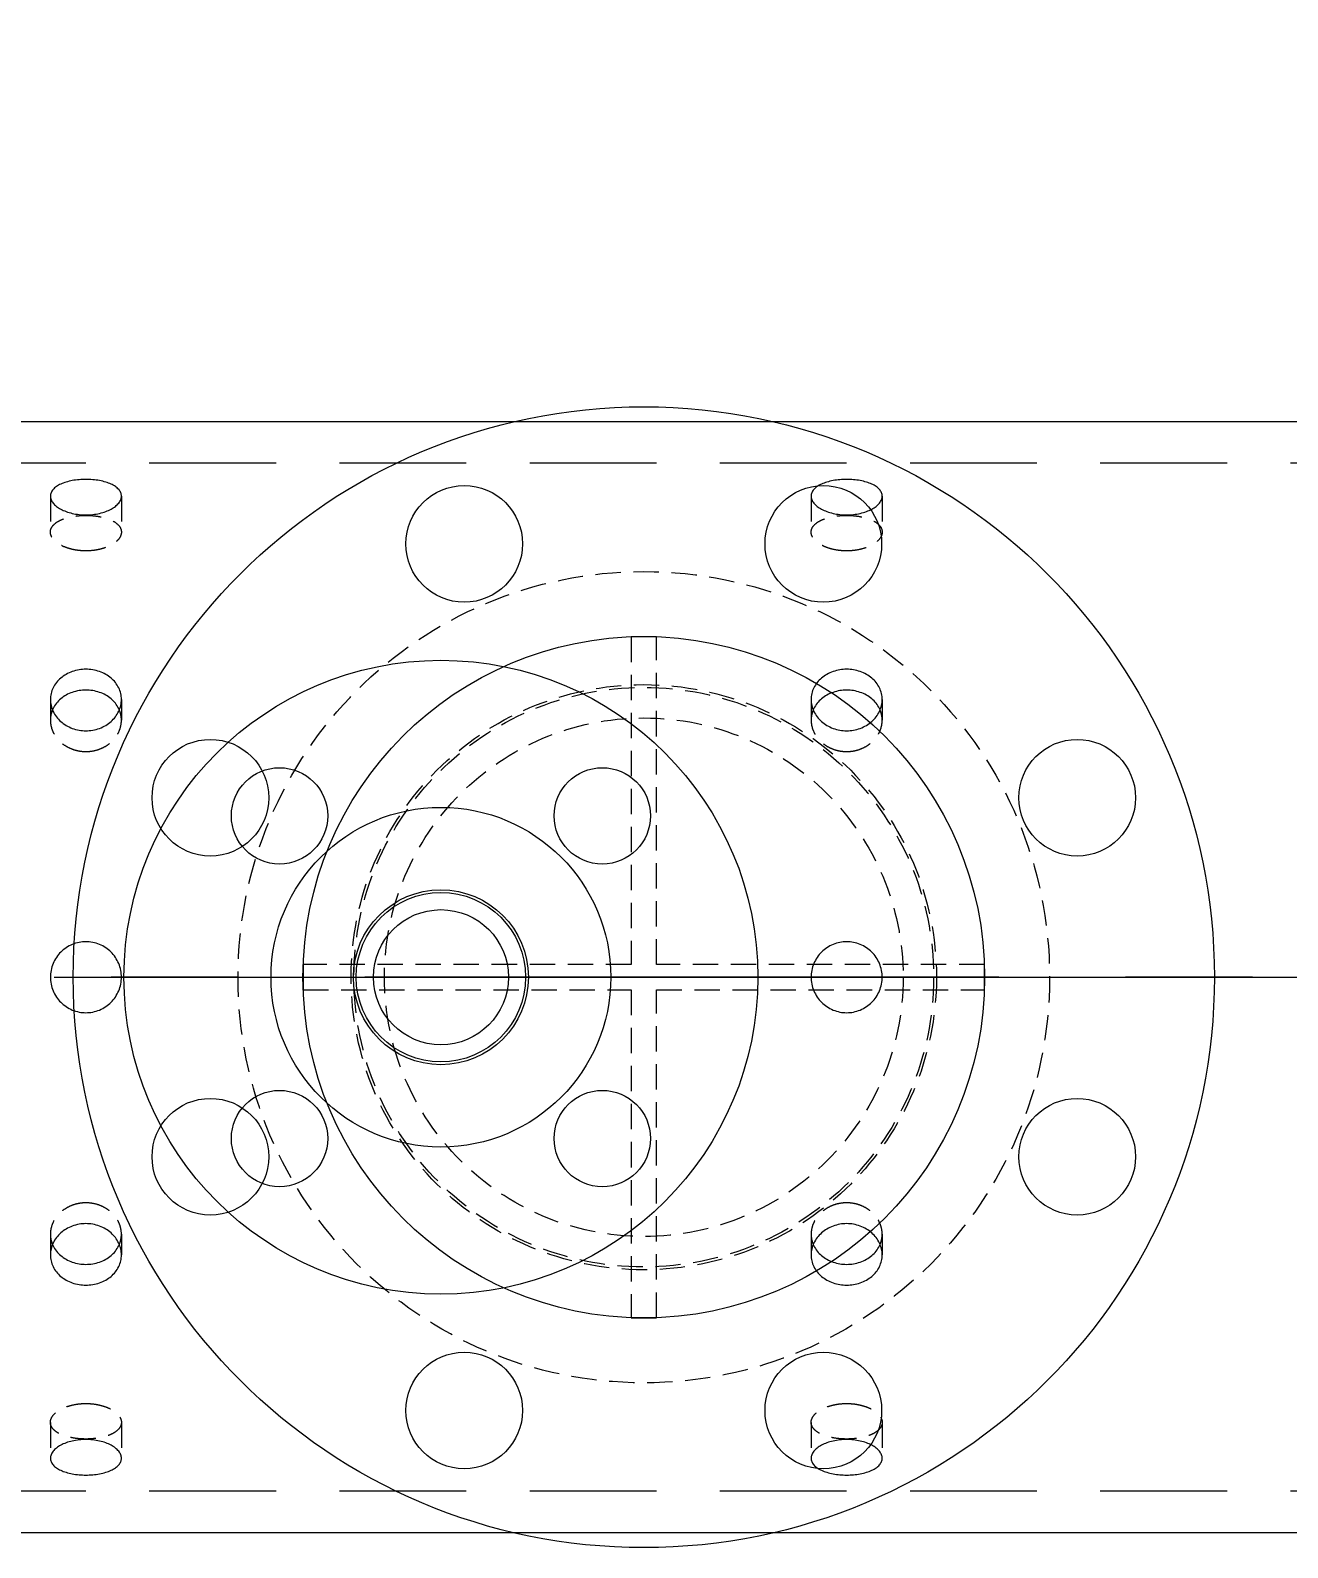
# Model space of a CAD drawing. Header units: millimetres. Extents: x -46397 to 283259, y -8690 to 23983.
# Drawn here: x 5062.2 to 5310.1, y 754.8 to 1054.1 of the extents above; entities that cross this region are included whole.
import ezdxf

# ---------------------------------------------------------------- set-up
doc = ezdxf.new("R2010")
doc.units = ezdxf.units.MM
doc.linetypes.add('CENTER', pattern=[2, 1.25, -0.25, 0.25, -0.25])
doc.linetypes.add('HIDDENX2', pattern=[0.75, 0.5, -0.25])
doc.layers.get('Defpoints').update_dxf_attribs({"lineweight": 0})
doc.layers.add('DUONGTAM', color=1, linetype='CENTER', lineweight=0)
doc.layers.add('PHANTOM 2', color=8, linetype='Continuous', lineweight=0)
doc.layers.add('flashshoot', color=7, linetype='Continuous')
doc.styles.add('GHI CHÚ 1', font='isocp_IV25.ttf', dxfattribs={"width": 0.8})
doc.dimstyles.new('1-30SCALE', dxfattribs={"dimtxt": 75, "dimasz": 75, "dimexe": 37.5, "dimexo": 30, "dimgap": 30, "dimtad": 1, "dimtoh": 1, "dimdec": 0, "dimdsep": 46, "dimtxsty": 'GHI CHÚ 1', "dimcen": 0.09, "dimclrd": 256, "dimclre": 256, "dimclrt": 2, "dimadec": 0, "dimazin": 0, "dimtfac": 1, "dimtdec": 0, "dimtofl": 0, "dimtmove": 0, "dimatfit": 3, "dimfxl": 1, "dimlwd": 0, "dimlwe": 0, "dimarcsym": 0})

# ---------------------------------------------------------------- blocks, each defined once
blk = doc.blocks.new('A$C90275d84')
at = {"color": 2, "linetype": 'Continuous', "lineweight": 0, "ltscale": 10}
for p, q in [((-109.55, 1960), (-109.55, -3000)), ((109.55, 1960), (109.55, -3000))]:
    blk.add_line(p, q, dxfattribs=at)
at = {"color": 1, "linetype": 'HIDDENX2', "lineweight": 0, "ltscale": 50}
for p, q in [((-101.37, 1960), (-101.37, -3000)), ((101.37, 1960), (101.37, -3000))]:
    blk.add_line(p, q, dxfattribs=at)
at = {"color": 1, "linetype": 'HIDDENX2', "lineweight": 0, "ltscale": 10}
for p, q in [((-94.87, 1817), (-87.79, 1817)), ((-54.77, 1817), (-50.68, 1817)), ((50.68, 1817), (54.77, 1817)), ((87.79, 1817), (94.87, 1817)), ((-94.87, 1803), (-87.79, 1803)), ((-54.77, 1803), (-50.68, 1803)), ((50.68, 1803), (54.77, 1803)), ((87.79, 1803), (94.87, 1803)), ((-94.87, 1667), (-87.79, 1667)), ((-54.77, 1667), (-50.68, 1667)), ((50.68, 1667), (54.77, 1667)), ((87.79, 1667), (94.87, 1667)), ((-94.87, 1653), (-87.79, 1653)), ((-54.77, 1653), (-50.68, 1653)), ((50.68, 1653), (54.77, 1653)), ((87.79, 1653), (94.87, 1653))]:
    blk.add_line(p, q, dxfattribs=at)
at = {"color": 2, "linetype": 'Continuous', "lineweight": 0, "ltscale": 10}
for points, knots in [([(-91.18, 1810), (-91.18, 1809.56), (-91.2, 1809.11), (-91.3, 1808.2), (-91.38, 1807.75), (-91.57, 1806.89), (-91.69, 1806.48), (-91.98, 1805.71), (-92.13, 1805.36), (-92.47, 1804.74), (-92.66, 1804.45), (-93.06, 1803.93), (-93.28, 1803.71), (-93.73, 1803.35), (-93.96, 1803.22), (-94.42, 1803.04), (-94.65, 1803), (-95.09, 1803), (-95.32, 1803.04), (-95.76, 1803.22), (-95.98, 1803.35), (-96.39, 1803.71), (-96.59, 1803.93), (-96.94, 1804.45), (-97.11, 1804.74), (-97.39, 1805.36), (-97.53, 1805.71), (-97.76, 1806.48), (-97.86, 1806.89), (-98.02, 1807.75), (-98.08, 1808.2), (-98.16, 1809.11), (-98.18, 1809.56), (-98.18, 1810.44), (-98.16, 1810.89), (-98.08, 1811.8), (-98.02, 1812.25), (-97.86, 1813.11), (-97.76, 1813.52), (-97.53, 1814.29), (-97.39, 1814.64), (-97.11, 1815.26), (-96.94, 1815.55), (-96.59, 1816.07), (-96.39, 1816.29), (-95.98, 1816.65), (-95.76, 1816.78), (-95.32, 1816.96), (-95.09, 1817), (-94.65, 1817), (-94.42, 1816.96), (-93.96, 1816.78), (-93.73, 1816.65), (-93.28, 1816.29), (-93.06, 1816.07), (-92.66, 1815.55), (-92.47, 1815.26), (-92.13, 1814.64), (-91.98, 1814.29), (-91.69, 1813.52), (-91.57, 1813.11), (-91.38, 1812.25), (-91.3, 1811.8), (-91.2, 1810.89), (-91.18, 1810.44), (-91.18, 1810)], [0, 0, 0, 0, 1.318789, 1.318789, 2.637578, 2.637578, 3.956368, 3.956368, 5.275157, 5.275157, 6.593945, 6.593945, 7.912734, 7.912734, 9.231522, 9.231522, 10.550311, 10.550311, 11.869099, 11.869099, 13.187888, 13.187888, 14.506676, 14.506676, 15.825465, 15.825465, 17.144254, 17.144254, 18.463043, 18.463043, 19.781833, 19.781833, 21.100622, 21.100622, 22.419411, 22.419411, 23.7382, 23.7382, 25.05699, 25.05699, 26.375779, 26.375779, 27.694567, 27.694567, 29.013356, 29.013356, 30.332144, 30.332144, 31.650933, 31.650933, 32.969721, 32.969721, 34.28851, 34.28851, 35.607298, 35.607298, 36.926087, 36.926087, 38.244876, 38.244876, 39.563665, 39.563665, 40.882454, 40.882454, 42.201244, 42.201244, 42.201244, 42.201244]), ([(-48.6, 1810), (-48.6, 1809.56), (-48.64, 1809.11), (-48.8, 1808.2), (-48.92, 1807.75), (-49.24, 1806.89), (-49.44, 1806.48), (-49.9, 1805.71), (-50.16, 1805.36), (-50.71, 1804.74), (-51.02, 1804.45), (-51.7, 1803.93), (-52.06, 1803.71), (-52.82, 1803.35), (-53.21, 1803.22), (-54, 1803.04), (-54.39, 1803), (-55.16, 1803), (-55.55, 1803.04), (-56.33, 1803.22), (-56.71, 1803.35), (-57.45, 1803.71), (-57.8, 1803.93), (-58.45, 1804.45), (-58.74, 1804.74), (-59.27, 1805.36), (-59.51, 1805.71), (-59.94, 1806.48), (-60.13, 1806.89), (-60.43, 1807.75), (-60.54, 1808.2), (-60.69, 1809.11), (-60.73, 1809.56), (-60.73, 1810.44), (-60.69, 1810.89), (-60.54, 1811.8), (-60.43, 1812.25), (-60.13, 1813.11), (-59.94, 1813.52), (-59.51, 1814.29), (-59.27, 1814.64), (-58.74, 1815.26), (-58.45, 1815.55), (-57.8, 1816.07), (-57.45, 1816.29), (-56.71, 1816.65), (-56.33, 1816.78), (-55.55, 1816.96), (-55.16, 1817), (-54.39, 1817), (-54, 1816.96), (-53.21, 1816.78), (-52.82, 1816.65), (-52.06, 1816.29), (-51.7, 1816.07), (-51.02, 1815.55), (-50.71, 1815.26), (-50.16, 1814.64), (-49.9, 1814.29), (-49.44, 1813.52), (-49.24, 1813.11), (-48.92, 1812.25), (-48.8, 1811.8), (-48.64, 1810.89), (-48.6, 1810.44), (-48.6, 1810)], [0, 0, 0, 0, 1.318789, 1.318789, 2.637578, 2.637578, 3.956368, 3.956368, 5.275157, 5.275157, 6.593945, 6.593945, 7.912734, 7.912734, 9.231522, 9.231522, 10.550311, 10.550311, 11.869099, 11.869099, 13.187888, 13.187888, 14.506676, 14.506676, 15.825465, 15.825465, 17.144254, 17.144254, 18.463043, 18.463043, 19.781833, 19.781833, 21.100622, 21.100622, 22.419411, 22.419411, 23.7382, 23.7382, 25.05699, 25.05699, 26.375779, 26.375779, 27.694567, 27.694567, 29.013356, 29.013356, 30.332144, 30.332144, 31.650933, 31.650933, 32.969721, 32.969721, 34.28851, 34.28851, 35.607298, 35.607298, 36.926087, 36.926087, 38.244876, 38.244876, 39.563665, 39.563665, 40.882454, 40.882454, 42.201244, 42.201244, 42.201244, 42.201244]), ([(-52.72, 1816.59), (-52.81, 1816.55), (-52.9, 1816.51), (-53.36, 1816.29), (-53.71, 1816.07), (-54.35, 1815.55), (-54.65, 1815.26), (-55.17, 1814.64), (-55.42, 1814.29), (-55.85, 1813.52), (-56.03, 1813.11), (-56.33, 1812.25), (-56.44, 1811.8), (-56.59, 1810.89), (-56.63, 1810.44), (-56.63, 1809.56), (-56.59, 1809.11), (-56.44, 1808.2), (-56.33, 1807.75), (-56.03, 1806.89), (-55.85, 1806.48), (-55.42, 1805.71), (-55.17, 1805.36), (-54.65, 1804.74), (-54.35, 1804.45), (-53.71, 1803.93), (-53.36, 1803.71), (-52.9, 1803.49), (-52.81, 1803.45), (-52.72, 1803.41)], [12.868165, 12.868165, 12.868165, 12.868165, 13.188536, 13.188536, 14.507389, 14.507389, 15.826243, 15.826243, 17.145097, 17.145097, 18.463951, 18.463951, 19.782805, 19.782805, 21.10166, 21.10166, 22.420514, 22.420514, 23.739368, 23.739368, 25.058222, 25.058222, 26.377077, 26.377077, 27.69593, 27.69593, 29.014783, 29.014783, 29.335155, 29.335155, 29.335155, 29.335155]), ([(-7, 1810), (-7, 1810.44), (-6.96, 1810.89), (-6.78, 1811.8), (-6.65, 1812.25), (-6.29, 1813.11), (-6.07, 1813.52), (-5.55, 1814.29), (-5.26, 1814.64), (-4.64, 1815.26), (-4.29, 1815.55), (-3.52, 1816.07), (-3.11, 1816.29), (-2.25, 1816.65), (-1.8, 1816.78), (-0.89, 1816.96), (-0.44, 1817), (0.44, 1817), (0.89, 1816.96), (1.8, 1816.78), (2.25, 1816.65), (3.11, 1816.29), (3.52, 1816.07), (4.29, 1815.55), (4.64, 1815.26), (5.26, 1814.64), (5.55, 1814.29), (6.07, 1813.52), (6.29, 1813.11), (6.65, 1812.25), (6.78, 1811.8), (6.96, 1810.89), (7, 1810.44), (7, 1809.56), (6.96, 1809.11), (6.78, 1808.2), (6.65, 1807.75), (6.29, 1806.89), (6.07, 1806.48), (5.55, 1805.71), (5.26, 1805.36), (4.64, 1804.74), (4.29, 1804.45), (3.52, 1803.93), (3.11, 1803.71), (2.25, 1803.35), (1.8, 1803.22), (0.89, 1803.04), (0.44, 1803), (-0.44, 1803), (-0.89, 1803.04), (-1.8, 1803.22), (-2.25, 1803.35), (-3.11, 1803.71), (-3.52, 1803.93), (-4.29, 1804.45), (-4.64, 1804.74), (-5.26, 1805.36), (-5.55, 1805.71), (-6.07, 1806.48), (-6.29, 1806.89), (-6.65, 1807.75), (-6.78, 1808.2), (-6.96, 1809.11), (-7, 1809.56), (-7, 1810)], [0, 0, 0, 0, 1.318789, 1.318789, 2.637578, 2.637578, 3.956368, 3.956368, 5.275157, 5.275157, 6.593945, 6.593945, 7.912734, 7.912734, 9.231522, 9.231522, 10.550311, 10.550311, 11.869099, 11.869099, 13.187888, 13.187888, 14.506676, 14.506676, 15.825465, 15.825465, 17.144254, 17.144254, 18.463043, 18.463043, 19.781833, 19.781833, 21.100622, 21.100622, 22.419411, 22.419411, 23.7382, 23.7382, 25.05699, 25.05699, 26.375779, 26.375779, 27.694567, 27.694567, 29.013356, 29.013356, 30.332144, 30.332144, 31.650933, 31.650933, 32.969721, 32.969721, 34.28851, 34.28851, 35.607298, 35.607298, 36.926087, 36.926087, 38.244876, 38.244876, 39.563665, 39.563665, 40.882454, 40.882454, 42.201244, 42.201244, 42.201244, 42.201244]), ([(48.6, 1810), (48.6, 1810.44), (48.64, 1810.89), (48.8, 1811.8), (48.92, 1812.25), (49.24, 1813.11), (49.44, 1813.52), (49.9, 1814.29), (50.16, 1814.64), (50.71, 1815.26), (51.02, 1815.55), (51.7, 1816.07), (52.06, 1816.29), (52.82, 1816.65), (53.21, 1816.78), (54, 1816.96), (54.39, 1817), (55.16, 1817), (55.55, 1816.96), (56.33, 1816.78), (56.71, 1816.65), (57.45, 1816.29), (57.8, 1816.07), (58.45, 1815.55), (58.74, 1815.26), (59.27, 1814.64), (59.51, 1814.29), (59.94, 1813.52), (60.13, 1813.11), (60.43, 1812.25), (60.54, 1811.8), (60.69, 1810.89), (60.73, 1810.44), (60.73, 1809.56), (60.69, 1809.11), (60.54, 1808.2), (60.43, 1807.75), (60.13, 1806.89), (59.94, 1806.48), (59.51, 1805.71), (59.27, 1805.36), (58.74, 1804.74), (58.45, 1804.45), (57.8, 1803.93), (57.45, 1803.71), (56.71, 1803.35), (56.33, 1803.22), (55.55, 1803.04), (55.16, 1803), (54.39, 1803), (54, 1803.04), (53.21, 1803.22), (52.82, 1803.35), (52.06, 1803.71), (51.7, 1803.93), (51.02, 1804.45), (50.71, 1804.74), (50.16, 1805.36), (49.9, 1805.71), (49.44, 1806.48), (49.24, 1806.89), (48.92, 1807.75), (48.8, 1808.2), (48.64, 1809.11), (48.6, 1809.56), (48.6, 1810)], [0, 0, 0, 0, 1.318789, 1.318789, 2.637578, 2.637578, 3.956368, 3.956368, 5.275157, 5.275157, 6.593945, 6.593945, 7.912734, 7.912734, 9.231522, 9.231522, 10.550311, 10.550311, 11.869099, 11.869099, 13.187888, 13.187888, 14.506676, 14.506676, 15.825465, 15.825465, 17.144254, 17.144254, 18.463043, 18.463043, 19.781833, 19.781833, 21.100622, 21.100622, 22.419411, 22.419411, 23.7382, 23.7382, 25.05699, 25.05699, 26.375779, 26.375779, 27.694567, 27.694567, 29.013356, 29.013356, 30.332144, 30.332144, 31.650933, 31.650933, 32.969721, 32.969721, 34.28851, 34.28851, 35.607298, 35.607298, 36.926087, 36.926087, 38.244876, 38.244876, 39.563665, 39.563665, 40.882454, 40.882454, 42.201244, 42.201244, 42.201244, 42.201244]), ([(52.72, 1803.41), (52.81, 1803.45), (52.9, 1803.49), (53.36, 1803.71), (53.71, 1803.93), (54.35, 1804.45), (54.65, 1804.74), (55.17, 1805.36), (55.42, 1805.71), (55.85, 1806.48), (56.03, 1806.89), (56.33, 1807.75), (56.44, 1808.2), (56.59, 1809.11), (56.63, 1809.56), (56.63, 1810.44), (56.59, 1810.89), (56.44, 1811.8), (56.33, 1812.25), (56.03, 1813.11), (55.85, 1813.52), (55.42, 1814.29), (55.17, 1814.64), (54.65, 1815.26), (54.35, 1815.55), (53.71, 1816.07), (53.36, 1816.29), (52.9, 1816.51), (52.81, 1816.55), (52.72, 1816.59)], [12.868165, 12.868165, 12.868165, 12.868165, 13.188536, 13.188536, 14.507389, 14.507389, 15.826243, 15.826243, 17.145097, 17.145097, 18.463951, 18.463951, 19.782805, 19.782805, 21.10166, 21.10166, 22.420514, 22.420514, 23.739368, 23.739368, 25.058222, 25.058222, 26.377077, 26.377077, 27.69593, 27.69593, 29.014783, 29.014783, 29.335155, 29.335155, 29.335155, 29.335155]), ([(91.18, 1810), (91.18, 1810.44), (91.2, 1810.89), (91.3, 1811.8), (91.38, 1812.25), (91.57, 1813.11), (91.69, 1813.52), (91.98, 1814.29), (92.13, 1814.64), (92.47, 1815.26), (92.66, 1815.55), (93.06, 1816.07), (93.28, 1816.29), (93.73, 1816.65), (93.96, 1816.78), (94.42, 1816.96), (94.65, 1817), (95.09, 1817), (95.32, 1816.96), (95.76, 1816.78), (95.98, 1816.65), (96.39, 1816.29), (96.59, 1816.07), (96.94, 1815.55), (97.11, 1815.26), (97.39, 1814.64), (97.53, 1814.29), (97.76, 1813.52), (97.86, 1813.11), (98.02, 1812.25), (98.08, 1811.8), (98.16, 1810.89), (98.18, 1810.44), (98.18, 1809.56), (98.16, 1809.11), (98.08, 1808.2), (98.02, 1807.75), (97.86, 1806.89), (97.76, 1806.48), (97.53, 1805.71), (97.39, 1805.36), (97.11, 1804.74), (96.94, 1804.45), (96.59, 1803.93), (96.39, 1803.71), (95.98, 1803.35), (95.76, 1803.22), (95.32, 1803.04), (95.09, 1803), (94.65, 1803), (94.42, 1803.04), (93.96, 1803.22), (93.73, 1803.35), (93.28, 1803.71), (93.06, 1803.93), (92.66, 1804.45), (92.47, 1804.74), (92.13, 1805.36), (91.98, 1805.71), (91.69, 1806.48), (91.57, 1806.89), (91.38, 1807.75), (91.3, 1808.2), (91.2, 1809.11), (91.18, 1809.56), (91.18, 1810)], [0, 0, 0, 0, 1.318789, 1.318789, 2.637578, 2.637578, 3.956368, 3.956368, 5.275157, 5.275157, 6.593945, 6.593945, 7.912734, 7.912734, 9.231522, 9.231522, 10.550311, 10.550311, 11.869099, 11.869099, 13.187888, 13.187888, 14.506676, 14.506676, 15.825465, 15.825465, 17.144254, 17.144254, 18.463043, 18.463043, 19.781833, 19.781833, 21.100622, 21.100622, 22.419411, 22.419411, 23.7382, 23.7382, 25.05699, 25.05699, 26.375779, 26.375779, 27.694567, 27.694567, 29.013356, 29.013356, 30.332144, 30.332144, 31.650933, 31.650933, 32.969721, 32.969721, 34.28851, 34.28851, 35.607298, 35.607298, 36.926087, 36.926087, 38.244876, 38.244876, 39.563665, 39.563665, 40.882454, 40.882454, 42.201244, 42.201244, 42.201244, 42.201244]), ([(-91.18, 1660), (-91.18, 1659.56), (-91.2, 1659.11), (-91.3, 1658.2), (-91.38, 1657.75), (-91.57, 1656.89), (-91.69, 1656.48), (-91.98, 1655.71), (-92.13, 1655.36), (-92.47, 1654.74), (-92.66, 1654.45), (-93.06, 1653.93), (-93.28, 1653.71), (-93.73, 1653.35), (-93.96, 1653.22), (-94.42, 1653.04), (-94.65, 1653), (-95.09, 1653), (-95.32, 1653.04), (-95.76, 1653.22), (-95.98, 1653.35), (-96.39, 1653.71), (-96.59, 1653.93), (-96.94, 1654.45), (-97.11, 1654.74), (-97.39, 1655.36), (-97.53, 1655.71), (-97.76, 1656.48), (-97.86, 1656.89), (-98.02, 1657.75), (-98.08, 1658.2), (-98.16, 1659.11), (-98.18, 1659.56), (-98.18, 1660.44), (-98.16, 1660.89), (-98.08, 1661.8), (-98.02, 1662.25), (-97.86, 1663.11), (-97.76, 1663.52), (-97.53, 1664.29), (-97.39, 1664.64), (-97.11, 1665.26), (-96.94, 1665.55), (-96.59, 1666.07), (-96.39, 1666.29), (-95.98, 1666.65), (-95.76, 1666.78), (-95.32, 1666.96), (-95.09, 1667), (-94.65, 1667), (-94.42, 1666.96), (-93.96, 1666.78), (-93.73, 1666.65), (-93.28, 1666.29), (-93.06, 1666.07), (-92.66, 1665.55), (-92.47, 1665.26), (-92.13, 1664.64), (-91.98, 1664.29), (-91.69, 1663.52), (-91.57, 1663.11), (-91.38, 1662.25), (-91.3, 1661.8), (-91.2, 1660.89), (-91.18, 1660.44), (-91.18, 1660)], [0, 0, 0, 0, 1.318789, 1.318789, 2.637578, 2.637578, 3.956368, 3.956368, 5.275157, 5.275157, 6.593945, 6.593945, 7.912734, 7.912734, 9.231522, 9.231522, 10.550311, 10.550311, 11.869099, 11.869099, 13.187888, 13.187888, 14.506676, 14.506676, 15.825465, 15.825465, 17.144254, 17.144254, 18.463043, 18.463043, 19.781833, 19.781833, 21.100622, 21.100622, 22.419411, 22.419411, 23.7382, 23.7382, 25.05699, 25.05699, 26.375779, 26.375779, 27.694567, 27.694567, 29.013356, 29.013356, 30.332144, 30.332144, 31.650933, 31.650933, 32.969721, 32.969721, 34.28851, 34.28851, 35.607298, 35.607298, 36.926087, 36.926087, 38.244876, 38.244876, 39.563665, 39.563665, 40.882454, 40.882454, 42.201244, 42.201244, 42.201244, 42.201244]), ([(-48.6, 1660), (-48.6, 1659.56), (-48.64, 1659.11), (-48.8, 1658.2), (-48.92, 1657.75), (-49.24, 1656.89), (-49.44, 1656.48), (-49.9, 1655.71), (-50.16, 1655.36), (-50.71, 1654.74), (-51.02, 1654.45), (-51.7, 1653.93), (-52.06, 1653.71), (-52.82, 1653.35), (-53.21, 1653.22), (-54, 1653.04), (-54.39, 1653), (-55.16, 1653), (-55.55, 1653.04), (-56.33, 1653.22), (-56.71, 1653.35), (-57.45, 1653.71), (-57.8, 1653.93), (-58.45, 1654.45), (-58.74, 1654.74), (-59.27, 1655.36), (-59.51, 1655.71), (-59.94, 1656.48), (-60.13, 1656.89), (-60.43, 1657.75), (-60.54, 1658.2), (-60.69, 1659.11), (-60.73, 1659.56), (-60.73, 1660.44), (-60.69, 1660.89), (-60.54, 1661.8), (-60.43, 1662.25), (-60.13, 1663.11), (-59.94, 1663.52), (-59.51, 1664.29), (-59.27, 1664.64), (-58.74, 1665.26), (-58.45, 1665.55), (-57.8, 1666.07), (-57.45, 1666.29), (-56.71, 1666.65), (-56.33, 1666.78), (-55.55, 1666.96), (-55.16, 1667), (-54.39, 1667), (-54, 1666.96), (-53.21, 1666.78), (-52.82, 1666.65), (-52.06, 1666.29), (-51.7, 1666.07), (-51.02, 1665.55), (-50.71, 1665.26), (-50.16, 1664.64), (-49.9, 1664.29), (-49.44, 1663.52), (-49.24, 1663.11), (-48.92, 1662.25), (-48.8, 1661.8), (-48.64, 1660.89), (-48.6, 1660.44), (-48.6, 1660)], [0, 0, 0, 0, 1.318789, 1.318789, 2.637578, 2.637578, 3.956368, 3.956368, 5.275157, 5.275157, 6.593945, 6.593945, 7.912734, 7.912734, 9.231522, 9.231522, 10.550311, 10.550311, 11.869099, 11.869099, 13.187888, 13.187888, 14.506676, 14.506676, 15.825465, 15.825465, 17.144254, 17.144254, 18.463043, 18.463043, 19.781833, 19.781833, 21.100622, 21.100622, 22.419411, 22.419411, 23.7382, 23.7382, 25.05699, 25.05699, 26.375779, 26.375779, 27.694567, 27.694567, 29.013356, 29.013356, 30.332144, 30.332144, 31.650933, 31.650933, 32.969721, 32.969721, 34.28851, 34.28851, 35.607298, 35.607298, 36.926087, 36.926087, 38.244876, 38.244876, 39.563665, 39.563665, 40.882454, 40.882454, 42.201244, 42.201244, 42.201244, 42.201244]), ([(-7, 1660), (-7, 1660.44), (-6.96, 1660.89), (-6.78, 1661.8), (-6.65, 1662.25), (-6.29, 1663.11), (-6.07, 1663.52), (-5.55, 1664.29), (-5.26, 1664.64), (-4.64, 1665.26), (-4.29, 1665.55), (-3.52, 1666.07), (-3.11, 1666.29), (-2.25, 1666.65), (-1.8, 1666.78), (-0.89, 1666.96), (-0.44, 1667), (0.44, 1667), (0.89, 1666.96), (1.8, 1666.78), (2.25, 1666.65), (3.11, 1666.29), (3.52, 1666.07), (4.29, 1665.55), (4.64, 1665.26), (5.26, 1664.64), (5.55, 1664.29), (6.07, 1663.52), (6.29, 1663.11), (6.65, 1662.25), (6.78, 1661.8), (6.96, 1660.89), (7, 1660.44), (7, 1659.56), (6.96, 1659.11), (6.78, 1658.2), (6.65, 1657.75), (6.29, 1656.89), (6.07, 1656.48), (5.55, 1655.71), (5.26, 1655.36), (4.64, 1654.74), (4.29, 1654.45), (3.52, 1653.93), (3.11, 1653.71), (2.25, 1653.35), (1.8, 1653.22), (0.89, 1653.04), (0.44, 1653), (-0.44, 1653), (-0.89, 1653.04), (-1.8, 1653.22), (-2.25, 1653.35), (-3.11, 1653.71), (-3.52, 1653.93), (-4.29, 1654.45), (-4.64, 1654.74), (-5.26, 1655.36), (-5.55, 1655.71), (-6.07, 1656.48), (-6.29, 1656.89), (-6.65, 1657.75), (-6.78, 1658.2), (-6.96, 1659.11), (-7, 1659.56), (-7, 1660)], [0, 0, 0, 0, 1.318789, 1.318789, 2.637578, 2.637578, 3.956368, 3.956368, 5.275157, 5.275157, 6.593945, 6.593945, 7.912734, 7.912734, 9.231522, 9.231522, 10.550311, 10.550311, 11.869099, 11.869099, 13.187888, 13.187888, 14.506676, 14.506676, 15.825465, 15.825465, 17.144254, 17.144254, 18.463043, 18.463043, 19.781833, 19.781833, 21.100622, 21.100622, 22.419411, 22.419411, 23.7382, 23.7382, 25.05699, 25.05699, 26.375779, 26.375779, 27.694567, 27.694567, 29.013356, 29.013356, 30.332144, 30.332144, 31.650933, 31.650933, 32.969721, 32.969721, 34.28851, 34.28851, 35.607298, 35.607298, 36.926087, 36.926087, 38.244876, 38.244876, 39.563665, 39.563665, 40.882454, 40.882454, 42.201244, 42.201244, 42.201244, 42.201244]), ([(48.6, 1660), (48.6, 1660.44), (48.64, 1660.89), (48.8, 1661.8), (48.92, 1662.25), (49.24, 1663.11), (49.44, 1663.52), (49.9, 1664.29), (50.16, 1664.64), (50.71, 1665.26), (51.02, 1665.55), (51.7, 1666.07), (52.06, 1666.29), (52.82, 1666.65), (53.21, 1666.78), (54, 1666.96), (54.39, 1667), (55.16, 1667), (55.55, 1666.96), (56.33, 1666.78), (56.71, 1666.65), (57.45, 1666.29), (57.8, 1666.07), (58.45, 1665.55), (58.74, 1665.26), (59.27, 1664.64), (59.51, 1664.29), (59.94, 1663.52), (60.13, 1663.11), (60.43, 1662.25), (60.54, 1661.8), (60.69, 1660.89), (60.73, 1660.44), (60.73, 1659.56), (60.69, 1659.11), (60.54, 1658.2), (60.43, 1657.75), (60.13, 1656.89), (59.94, 1656.48), (59.51, 1655.71), (59.27, 1655.36), (58.74, 1654.74), (58.45, 1654.45), (57.8, 1653.93), (57.45, 1653.71), (56.71, 1653.35), (56.33, 1653.22), (55.55, 1653.04), (55.16, 1653), (54.39, 1653), (54, 1653.04), (53.21, 1653.22), (52.82, 1653.35), (52.06, 1653.71), (51.7, 1653.93), (51.02, 1654.45), (50.71, 1654.74), (50.16, 1655.36), (49.9, 1655.71), (49.44, 1656.48), (49.24, 1656.89), (48.92, 1657.75), (48.8, 1658.2), (48.64, 1659.11), (48.6, 1659.56), (48.6, 1660)], [0, 0, 0, 0, 1.318789, 1.318789, 2.637578, 2.637578, 3.956368, 3.956368, 5.275157, 5.275157, 6.593945, 6.593945, 7.912734, 7.912734, 9.231522, 9.231522, 10.550311, 10.550311, 11.869099, 11.869099, 13.187888, 13.187888, 14.506676, 14.506676, 15.825465, 15.825465, 17.144254, 17.144254, 18.463043, 18.463043, 19.781833, 19.781833, 21.100622, 21.100622, 22.419411, 22.419411, 23.7382, 23.7382, 25.05699, 25.05699, 26.375779, 26.375779, 27.694567, 27.694567, 29.013356, 29.013356, 30.332144, 30.332144, 31.650933, 31.650933, 32.969721, 32.969721, 34.28851, 34.28851, 35.607298, 35.607298, 36.926087, 36.926087, 38.244876, 38.244876, 39.563665, 39.563665, 40.882454, 40.882454, 42.201244, 42.201244, 42.201244, 42.201244]), ([(91.18, 1660), (91.18, 1660.44), (91.2, 1660.89), (91.3, 1661.8), (91.38, 1662.25), (91.57, 1663.11), (91.69, 1663.52), (91.98, 1664.29), (92.13, 1664.64), (92.47, 1665.26), (92.66, 1665.55), (93.06, 1666.07), (93.28, 1666.29), (93.73, 1666.65), (93.96, 1666.78), (94.42, 1666.96), (94.65, 1667), (95.09, 1667), (95.32, 1666.96), (95.76, 1666.78), (95.98, 1666.65), (96.39, 1666.29), (96.59, 1666.07), (96.94, 1665.55), (97.11, 1665.26), (97.39, 1664.64), (97.53, 1664.29), (97.76, 1663.52), (97.86, 1663.11), (98.02, 1662.25), (98.08, 1661.8), (98.16, 1660.89), (98.18, 1660.44), (98.18, 1659.56), (98.16, 1659.11), (98.08, 1658.2), (98.02, 1657.75), (97.86, 1656.89), (97.76, 1656.48), (97.53, 1655.71), (97.39, 1655.36), (97.11, 1654.74), (96.94, 1654.45), (96.59, 1653.93), (96.39, 1653.71), (95.98, 1653.35), (95.76, 1653.22), (95.32, 1653.04), (95.09, 1653), (94.65, 1653), (94.42, 1653.04), (93.96, 1653.22), (93.73, 1653.35), (93.28, 1653.71), (93.06, 1653.93), (92.66, 1654.45), (92.47, 1654.74), (92.13, 1655.36), (91.98, 1655.71), (91.69, 1656.48), (91.57, 1656.89), (91.38, 1657.75), (91.3, 1658.2), (91.2, 1659.11), (91.18, 1659.56), (91.18, 1660)], [0, 0, 0, 0, 1.318789, 1.318789, 2.637578, 2.637578, 3.956368, 3.956368, 5.275157, 5.275157, 6.593945, 6.593945, 7.912734, 7.912734, 9.231522, 9.231522, 10.550311, 10.550311, 11.869099, 11.869099, 13.187888, 13.187888, 14.506676, 14.506676, 15.825465, 15.825465, 17.144254, 17.144254, 18.463043, 18.463043, 19.781833, 19.781833, 21.100622, 21.100622, 22.419411, 22.419411, 23.7382, 23.7382, 25.05699, 25.05699, 26.375779, 26.375779, 27.694567, 27.694567, 29.013356, 29.013356, 30.332144, 30.332144, 31.650933, 31.650933, 32.969721, 32.969721, 34.28851, 34.28851, 35.607298, 35.607298, 36.926087, 36.926087, 38.244876, 38.244876, 39.563665, 39.563665, 40.882454, 40.882454, 42.201244, 42.201244, 42.201244, 42.201244]), ([(-52.72, 1666.59), (-52.81, 1666.55), (-52.9, 1666.51), (-53.36, 1666.29), (-53.71, 1666.07), (-54.35, 1665.55), (-54.65, 1665.26), (-55.17, 1664.64), (-55.42, 1664.29), (-55.85, 1663.52), (-56.03, 1663.11), (-56.33, 1662.25), (-56.44, 1661.8), (-56.59, 1660.89), (-56.63, 1660.44), (-56.63, 1659.56), (-56.59, 1659.11), (-56.44, 1658.2), (-56.33, 1657.75), (-56.03, 1656.89), (-55.85, 1656.48), (-55.42, 1655.71), (-55.17, 1655.36), (-54.65, 1654.74), (-54.35, 1654.45), (-53.71, 1653.93), (-53.36, 1653.71), (-52.9, 1653.49), (-52.81, 1653.45), (-52.72, 1653.41)], [12.868165, 12.868165, 12.868165, 12.868165, 13.188536, 13.188536, 14.507389, 14.507389, 15.826243, 15.826243, 17.145097, 17.145097, 18.463951, 18.463951, 19.782805, 19.782805, 21.10166, 21.10166, 22.420514, 22.420514, 23.739368, 23.739368, 25.058222, 25.058222, 26.377077, 26.377077, 27.69593, 27.69593, 29.014783, 29.014783, 29.335155, 29.335155, 29.335155, 29.335155]), ([(52.72, 1653.41), (52.81, 1653.45), (52.9, 1653.49), (53.36, 1653.71), (53.71, 1653.93), (54.35, 1654.45), (54.65, 1654.74), (55.17, 1655.36), (55.42, 1655.71), (55.85, 1656.48), (56.03, 1656.89), (56.33, 1657.75), (56.44, 1658.2), (56.59, 1659.11), (56.63, 1659.56), (56.63, 1660.44), (56.59, 1660.89), (56.44, 1661.8), (56.33, 1662.25), (56.03, 1663.11), (55.85, 1663.52), (55.42, 1664.29), (55.17, 1664.64), (54.65, 1665.26), (54.35, 1665.55), (53.71, 1666.07), (53.36, 1666.29), (52.9, 1666.51), (52.81, 1666.55), (52.72, 1666.59)], [12.868165, 12.868165, 12.868165, 12.868165, 13.188536, 13.188536, 14.507389, 14.507389, 15.826243, 15.826243, 17.145097, 17.145097, 18.463951, 18.463951, 19.782805, 19.782805, 21.10166, 21.10166, 22.420514, 22.420514, 23.739368, 23.739368, 25.058222, 25.058222, 26.377077, 26.377077, 27.69593, 27.69593, 29.014783, 29.014783, 29.335155, 29.335155, 29.335155, 29.335155])]:
    blk.add_open_spline(points, degree=3, knots=knots, dxfattribs=at)
at = {"color": 1, "linetype": 'HIDDENX2', "lineweight": 0, "ltscale": 10}
for points, knots in [([(-84.08, 1810), (-84.08, 1810.44), (-84.1, 1810.89), (-84.2, 1811.8), (-84.28, 1812.25), (-84.48, 1813.11), (-84.6, 1813.52), (-84.88, 1814.29), (-85.04, 1814.64), (-85.38, 1815.26), (-85.57, 1815.55), (-85.97, 1816.07), (-86.19, 1816.29), (-86.64, 1816.65), (-86.88, 1816.78), (-87.34, 1816.96), (-87.57, 1817), (-88.01, 1817), (-88.23, 1816.96), (-88.68, 1816.78), (-88.89, 1816.65), (-89.3, 1816.29), (-89.5, 1816.07), (-89.86, 1815.55), (-90.02, 1815.26), (-90.3, 1814.64), (-90.43, 1814.29), (-90.66, 1813.52), (-90.76, 1813.11), (-90.92, 1812.25), (-90.98, 1811.8), (-91.06, 1810.89), (-91.08, 1810.44), (-91.08, 1809.56), (-91.06, 1809.11), (-90.98, 1808.2), (-90.92, 1807.75), (-90.76, 1806.89), (-90.66, 1806.48), (-90.43, 1805.71), (-90.3, 1805.36), (-90.02, 1804.74), (-89.86, 1804.45), (-89.5, 1803.93), (-89.3, 1803.71), (-88.89, 1803.35), (-88.68, 1803.22), (-88.23, 1803.04), (-88.01, 1803), (-87.57, 1803), (-87.34, 1803.04), (-86.88, 1803.22), (-86.64, 1803.35), (-86.19, 1803.71), (-85.97, 1803.93), (-85.57, 1804.45), (-85.38, 1804.74), (-85.04, 1805.36), (-84.88, 1805.71), (-84.6, 1806.48), (-84.48, 1806.89), (-84.28, 1807.75), (-84.2, 1808.2), (-84.1, 1809.11), (-84.08, 1809.56), (-84.08, 1810)], [0, 0, 0, 0, 1.318854, 1.318854, 2.637708, 2.637708, 3.956563, 3.956563, 5.275417, 5.275417, 6.59427, 6.59427, 7.913123, 7.913123, 9.231977, 9.231977, 10.55083, 10.55083, 11.869683, 11.869683, 13.188536, 13.188536, 14.507389, 14.507389, 15.826243, 15.826243, 17.145097, 17.145097, 18.463951, 18.463951, 19.782805, 19.782805, 21.10166, 21.10166, 22.420514, 22.420514, 23.739368, 23.739368, 25.058222, 25.058222, 26.377077, 26.377077, 27.69593, 27.69593, 29.014783, 29.014783, 30.333636, 30.333636, 31.652489, 31.652489, 32.971343, 32.971343, 34.290196, 34.290196, 35.609049, 35.609049, 36.927902, 36.927902, 38.246757, 38.246757, 39.565611, 39.565611, 40.884465, 40.884465, 42.203319, 42.203319, 42.203319, 42.203319]), ([(-44.5, 1810), (-44.5, 1810.44), (-44.54, 1810.89), (-44.7, 1811.8), (-44.82, 1812.25), (-45.14, 1813.11), (-45.34, 1813.52), (-45.8, 1814.29), (-46.06, 1814.64), (-46.61, 1815.26), (-46.93, 1815.55), (-47.6, 1816.07), (-47.97, 1816.29), (-48.73, 1816.65), (-49.12, 1816.78), (-49.91, 1816.96), (-50.3, 1817), (-51.07, 1817), (-51.46, 1816.96), (-52.14, 1816.8), (-52.43, 1816.71), (-52.72, 1816.59)], [0, 0, 0, 0, 1.318854, 1.318854, 2.637708, 2.637708, 3.956563, 3.956563, 5.275417, 5.275417, 6.59427, 6.59427, 7.913123, 7.913123, 9.231977, 9.231977, 10.55083, 10.55083, 11.869683, 11.869683, 12.868165, 12.868165, 12.868165, 12.868165]), ([(52.72, 1816.59), (52.43, 1816.71), (52.14, 1816.8), (51.46, 1816.96), (51.07, 1817), (50.3, 1817), (49.91, 1816.96), (49.12, 1816.78), (48.73, 1816.65), (47.97, 1816.29), (47.6, 1816.07), (46.93, 1815.55), (46.61, 1815.26), (46.06, 1814.64), (45.8, 1814.29), (45.34, 1813.52), (45.14, 1813.11), (44.82, 1812.25), (44.7, 1811.8), (44.54, 1810.89), (44.5, 1810.44), (44.5, 1810)], [29.335155, 29.335155, 29.335155, 29.335155, 30.333636, 30.333636, 31.652489, 31.652489, 32.971343, 32.971343, 34.290196, 34.290196, 35.609049, 35.609049, 36.927902, 36.927902, 38.246757, 38.246757, 39.565611, 39.565611, 40.884465, 40.884465, 42.203319, 42.203319, 42.203319, 42.203319]), ([(84.08, 1810), (84.08, 1809.56), (84.1, 1809.11), (84.2, 1808.2), (84.28, 1807.75), (84.48, 1806.89), (84.6, 1806.48), (84.88, 1805.71), (85.04, 1805.36), (85.38, 1804.74), (85.57, 1804.45), (85.97, 1803.93), (86.19, 1803.71), (86.64, 1803.35), (86.88, 1803.22), (87.34, 1803.04), (87.57, 1803), (88.01, 1803), (88.23, 1803.04), (88.68, 1803.22), (88.89, 1803.35), (89.3, 1803.71), (89.5, 1803.93), (89.86, 1804.45), (90.02, 1804.74), (90.3, 1805.36), (90.43, 1805.71), (90.66, 1806.48), (90.76, 1806.89), (90.92, 1807.75), (90.98, 1808.2), (91.06, 1809.11), (91.08, 1809.56), (91.08, 1810.44), (91.06, 1810.89), (90.98, 1811.8), (90.92, 1812.25), (90.76, 1813.11), (90.66, 1813.52), (90.43, 1814.29), (90.3, 1814.64), (90.02, 1815.26), (89.86, 1815.55), (89.5, 1816.07), (89.3, 1816.29), (88.89, 1816.65), (88.68, 1816.78), (88.23, 1816.96), (88.01, 1817), (87.57, 1817), (87.34, 1816.96), (86.88, 1816.78), (86.64, 1816.65), (86.19, 1816.29), (85.97, 1816.07), (85.57, 1815.55), (85.38, 1815.26), (85.04, 1814.64), (84.88, 1814.29), (84.6, 1813.52), (84.48, 1813.11), (84.28, 1812.25), (84.2, 1811.8), (84.1, 1810.89), (84.08, 1810.44), (84.08, 1810)], [0, 0, 0, 0, 1.318854, 1.318854, 2.637708, 2.637708, 3.956563, 3.956563, 5.275417, 5.275417, 6.59427, 6.59427, 7.913123, 7.913123, 9.231977, 9.231977, 10.55083, 10.55083, 11.869683, 11.869683, 13.188536, 13.188536, 14.507389, 14.507389, 15.826243, 15.826243, 17.145097, 17.145097, 18.463951, 18.463951, 19.782805, 19.782805, 21.10166, 21.10166, 22.420514, 22.420514, 23.739368, 23.739368, 25.058222, 25.058222, 26.377077, 26.377077, 27.69593, 27.69593, 29.014783, 29.014783, 30.333636, 30.333636, 31.652489, 31.652489, 32.971343, 32.971343, 34.290196, 34.290196, 35.609049, 35.609049, 36.927902, 36.927902, 38.246757, 38.246757, 39.565611, 39.565611, 40.884465, 40.884465, 42.203319, 42.203319, 42.203319, 42.203319]), ([(-52.72, 1803.41), (-52.43, 1803.29), (-52.14, 1803.2), (-51.46, 1803.04), (-51.07, 1803), (-50.3, 1803), (-49.91, 1803.04), (-49.12, 1803.22), (-48.73, 1803.35), (-47.97, 1803.71), (-47.6, 1803.93), (-46.93, 1804.45), (-46.61, 1804.74), (-46.06, 1805.36), (-45.8, 1805.71), (-45.34, 1806.48), (-45.14, 1806.89), (-44.82, 1807.75), (-44.7, 1808.2), (-44.54, 1809.11), (-44.5, 1809.56), (-44.5, 1810)], [29.335155, 29.335155, 29.335155, 29.335155, 30.333636, 30.333636, 31.652489, 31.652489, 32.971343, 32.971343, 34.290196, 34.290196, 35.609049, 35.609049, 36.927902, 36.927902, 38.246757, 38.246757, 39.565611, 39.565611, 40.884465, 40.884465, 42.203319, 42.203319, 42.203319, 42.203319]), ([(44.5, 1810), (44.5, 1809.56), (44.54, 1809.11), (44.7, 1808.2), (44.82, 1807.75), (45.14, 1806.89), (45.34, 1806.48), (45.8, 1805.71), (46.06, 1805.36), (46.61, 1804.74), (46.93, 1804.45), (47.6, 1803.93), (47.97, 1803.71), (48.73, 1803.35), (49.12, 1803.22), (49.91, 1803.04), (50.3, 1803), (51.07, 1803), (51.46, 1803.04), (52.14, 1803.2), (52.43, 1803.29), (52.72, 1803.41)], [0, 0, 0, 0, 1.318854, 1.318854, 2.637708, 2.637708, 3.956563, 3.956563, 5.275417, 5.275417, 6.59427, 6.59427, 7.913123, 7.913123, 9.231977, 9.231977, 10.55083, 10.55083, 11.869683, 11.869683, 12.868165, 12.868165, 12.868165, 12.868165]), ([(-84.08, 1660), (-84.08, 1660.44), (-84.1, 1660.89), (-84.2, 1661.8), (-84.28, 1662.25), (-84.48, 1663.11), (-84.6, 1663.52), (-84.88, 1664.29), (-85.04, 1664.64), (-85.38, 1665.26), (-85.57, 1665.55), (-85.97, 1666.07), (-86.19, 1666.29), (-86.64, 1666.65), (-86.88, 1666.78), (-87.34, 1666.96), (-87.57, 1667), (-88.01, 1667), (-88.23, 1666.96), (-88.68, 1666.78), (-88.89, 1666.65), (-89.3, 1666.29), (-89.5, 1666.07), (-89.86, 1665.55), (-90.02, 1665.26), (-90.3, 1664.64), (-90.43, 1664.29), (-90.66, 1663.52), (-90.76, 1663.11), (-90.92, 1662.25), (-90.98, 1661.8), (-91.06, 1660.89), (-91.08, 1660.44), (-91.08, 1659.56), (-91.06, 1659.11), (-90.98, 1658.2), (-90.92, 1657.75), (-90.76, 1656.89), (-90.66, 1656.48), (-90.43, 1655.71), (-90.3, 1655.36), (-90.02, 1654.74), (-89.86, 1654.45), (-89.5, 1653.93), (-89.3, 1653.71), (-88.89, 1653.35), (-88.68, 1653.22), (-88.23, 1653.04), (-88.01, 1653), (-87.57, 1653), (-87.34, 1653.04), (-86.88, 1653.22), (-86.64, 1653.35), (-86.19, 1653.71), (-85.97, 1653.93), (-85.57, 1654.45), (-85.38, 1654.74), (-85.04, 1655.36), (-84.88, 1655.71), (-84.6, 1656.48), (-84.48, 1656.89), (-84.28, 1657.75), (-84.2, 1658.2), (-84.1, 1659.11), (-84.08, 1659.56), (-84.08, 1660)], [0, 0, 0, 0, 1.318854, 1.318854, 2.637708, 2.637708, 3.956563, 3.956563, 5.275417, 5.275417, 6.59427, 6.59427, 7.913123, 7.913123, 9.231977, 9.231977, 10.55083, 10.55083, 11.869683, 11.869683, 13.188536, 13.188536, 14.507389, 14.507389, 15.826243, 15.826243, 17.145097, 17.145097, 18.463951, 18.463951, 19.782805, 19.782805, 21.10166, 21.10166, 22.420514, 22.420514, 23.739368, 23.739368, 25.058222, 25.058222, 26.377077, 26.377077, 27.69593, 27.69593, 29.014783, 29.014783, 30.333636, 30.333636, 31.652489, 31.652489, 32.971343, 32.971343, 34.290196, 34.290196, 35.609049, 35.609049, 36.927902, 36.927902, 38.246757, 38.246757, 39.565611, 39.565611, 40.884465, 40.884465, 42.203319, 42.203319, 42.203319, 42.203319]), ([(-44.5, 1660), (-44.5, 1660.44), (-44.54, 1660.89), (-44.7, 1661.8), (-44.82, 1662.25), (-45.14, 1663.11), (-45.34, 1663.52), (-45.8, 1664.29), (-46.06, 1664.64), (-46.61, 1665.26), (-46.93, 1665.55), (-47.6, 1666.07), (-47.97, 1666.29), (-48.73, 1666.65), (-49.12, 1666.78), (-49.91, 1666.96), (-50.3, 1667), (-51.07, 1667), (-51.46, 1666.96), (-52.14, 1666.8), (-52.43, 1666.71), (-52.72, 1666.59)], [0, 0, 0, 0, 1.318854, 1.318854, 2.637708, 2.637708, 3.956563, 3.956563, 5.275417, 5.275417, 6.59427, 6.59427, 7.913123, 7.913123, 9.231977, 9.231977, 10.55083, 10.55083, 11.869683, 11.869683, 12.868165, 12.868165, 12.868165, 12.868165]), ([(52.72, 1666.59), (52.43, 1666.71), (52.14, 1666.8), (51.46, 1666.96), (51.07, 1667), (50.3, 1667), (49.91, 1666.96), (49.12, 1666.78), (48.73, 1666.65), (47.97, 1666.29), (47.6, 1666.07), (46.93, 1665.55), (46.61, 1665.26), (46.06, 1664.64), (45.8, 1664.29), (45.34, 1663.52), (45.14, 1663.11), (44.82, 1662.25), (44.7, 1661.8), (44.54, 1660.89), (44.5, 1660.44), (44.5, 1660)], [29.335155, 29.335155, 29.335155, 29.335155, 30.333636, 30.333636, 31.652489, 31.652489, 32.971343, 32.971343, 34.290196, 34.290196, 35.609049, 35.609049, 36.927902, 36.927902, 38.246757, 38.246757, 39.565611, 39.565611, 40.884465, 40.884465, 42.203319, 42.203319, 42.203319, 42.203319]), ([(84.08, 1660), (84.08, 1659.56), (84.1, 1659.11), (84.2, 1658.2), (84.28, 1657.75), (84.48, 1656.89), (84.6, 1656.48), (84.88, 1655.71), (85.04, 1655.36), (85.38, 1654.74), (85.57, 1654.45), (85.97, 1653.93), (86.19, 1653.71), (86.64, 1653.35), (86.88, 1653.22), (87.34, 1653.04), (87.57, 1653), (88.01, 1653), (88.23, 1653.04), (88.68, 1653.22), (88.89, 1653.35), (89.3, 1653.71), (89.5, 1653.93), (89.86, 1654.45), (90.02, 1654.74), (90.3, 1655.36), (90.43, 1655.71), (90.66, 1656.48), (90.76, 1656.89), (90.92, 1657.75), (90.98, 1658.2), (91.06, 1659.11), (91.08, 1659.56), (91.08, 1660.44), (91.06, 1660.89), (90.98, 1661.8), (90.92, 1662.25), (90.76, 1663.11), (90.66, 1663.52), (90.43, 1664.29), (90.3, 1664.64), (90.02, 1665.26), (89.86, 1665.55), (89.5, 1666.07), (89.3, 1666.29), (88.89, 1666.65), (88.68, 1666.78), (88.23, 1666.96), (88.01, 1667), (87.57, 1667), (87.34, 1666.96), (86.88, 1666.78), (86.64, 1666.65), (86.19, 1666.29), (85.97, 1666.07), (85.57, 1665.55), (85.38, 1665.26), (85.04, 1664.64), (84.88, 1664.29), (84.6, 1663.52), (84.48, 1663.11), (84.28, 1662.25), (84.2, 1661.8), (84.1, 1660.89), (84.08, 1660.44), (84.08, 1660)], [0, 0, 0, 0, 1.318854, 1.318854, 2.637708, 2.637708, 3.956563, 3.956563, 5.275417, 5.275417, 6.59427, 6.59427, 7.913123, 7.913123, 9.231977, 9.231977, 10.55083, 10.55083, 11.869683, 11.869683, 13.188536, 13.188536, 14.507389, 14.507389, 15.826243, 15.826243, 17.145097, 17.145097, 18.463951, 18.463951, 19.782805, 19.782805, 21.10166, 21.10166, 22.420514, 22.420514, 23.739368, 23.739368, 25.058222, 25.058222, 26.377077, 26.377077, 27.69593, 27.69593, 29.014783, 29.014783, 30.333636, 30.333636, 31.652489, 31.652489, 32.971343, 32.971343, 34.290196, 34.290196, 35.609049, 35.609049, 36.927902, 36.927902, 38.246757, 38.246757, 39.565611, 39.565611, 40.884465, 40.884465, 42.203319, 42.203319, 42.203319, 42.203319]), ([(-52.72, 1653.41), (-52.43, 1653.29), (-52.14, 1653.2), (-51.46, 1653.04), (-51.07, 1653), (-50.3, 1653), (-49.91, 1653.04), (-49.12, 1653.22), (-48.73, 1653.35), (-47.97, 1653.71), (-47.6, 1653.93), (-46.93, 1654.45), (-46.61, 1654.74), (-46.06, 1655.36), (-45.8, 1655.71), (-45.34, 1656.48), (-45.14, 1656.89), (-44.82, 1657.75), (-44.7, 1658.2), (-44.54, 1659.11), (-44.5, 1659.56), (-44.5, 1660)], [29.335155, 29.335155, 29.335155, 29.335155, 30.333636, 30.333636, 31.652489, 31.652489, 32.971343, 32.971343, 34.290196, 34.290196, 35.609049, 35.609049, 36.927902, 36.927902, 38.246757, 38.246757, 39.565611, 39.565611, 40.884465, 40.884465, 42.203319, 42.203319, 42.203319, 42.203319]), ([(44.5, 1660), (44.5, 1659.56), (44.54, 1659.11), (44.7, 1658.2), (44.82, 1657.75), (45.14, 1656.89), (45.34, 1656.48), (45.8, 1655.71), (46.06, 1655.36), (46.61, 1654.74), (46.93, 1654.45), (47.6, 1653.93), (47.97, 1653.71), (48.73, 1653.35), (49.12, 1653.22), (49.91, 1653.04), (50.3, 1653), (51.07, 1653), (51.46, 1653.04), (52.14, 1653.2), (52.43, 1653.29), (52.72, 1653.41)], [0, 0, 0, 0, 1.318854, 1.318854, 2.637708, 2.637708, 3.956563, 3.956563, 5.275417, 5.275417, 6.59427, 6.59427, 7.913123, 7.913123, 9.231977, 9.231977, 10.55083, 10.55083, 11.869683, 11.869683, 12.868165, 12.868165, 12.868165, 12.868165])]:
    blk.add_open_spline(points, degree=3, knots=knots, dxfattribs=at)
at = {"layer": 'DUONGTAM', "ltscale": 100}
blk.add_line((0, 2440), (0, -3000), dxfattribs=at)
blk = doc.blocks.new('A$Cda035db7')
at = {"layer": 'DUONGTAM', "ltscale": 200}
blk.add_line((0, -3546.23), (0, 3546.23), dxfattribs=at)
blk = doc.blocks.new('A$Cc76405f5')
at = {"color": 1, "linetype": 'HIDDENX2', "lineweight": 0, "ltscale": 10}
for p, q in [((-2.5, 1837.15), (-2.5, 1772.5)), ((2.5, 1837.15), (-2.5, 1837.15)), ((2.5, 1772.5), (2.5, 1837.15)), ((-2.5, 1772.5), (-67.15, 1772.5)), ((-67.15, 1772.5), (-67.15, 1767.5)), ((67.15, 1772.5), (2.5, 1772.5)), ((67.15, 1767.5), (67.15, 1772.5)), ((-67.15, 1767.5), (-2.5, 1767.5)), ((-2.5, 1767.5), (-2.5, 1702.85)), ((2.5, 1702.85), (2.5, 1767.5)), ((2.5, 1767.5), (67.15, 1767.5)), ((-2.5, 1702.85), (2.5, 1702.85))]:
    blk.add_line(p, q, dxfattribs=at)
at = {"color": 2, "linetype": 'Continuous', "lineweight": 0, "ltscale": 10}
for centre, radius in [((0, 1770), 112.5), ((-35.4, 1855.46), 11.5), ((35.4, 1855.46), 11.5), ((0, 1770), 67.2), ((-85.46, 1805.4), 11.5), ((85.46, 1805.4), 11.5), ((0, 1730), 62.5), ((-31.82, 1761.82), 9.5), ((31.82, 1761.82), 9.5), ((0, 1730), 33.5), ((-85.46, 1734.6), 11.5), ((0, 1730), 17.25), ((0, 1730), 16.7), ((85.46, 1734.6), 11.5), ((0, 1730), 13.32), ((-31.82, 1698.18), 9.5), ((31.82, 1698.18), 9.5), ((-35.4, 1684.54), 11.5), ((35.4, 1684.54), 11.5)]:
    blk.add_circle(centre, radius, dxfattribs=at)
at = {"color": 1, "linetype": 'HIDDENX2', "lineweight": 0, "ltscale": 10}
for radius in [80, 57.7, 57.15, 51.13]:
    blk.add_circle((0, 1770), radius, dxfattribs=at)
blk = doc.blocks.new('*D1392')
at = {"layer": 'Defpoints', "color": 0, "transparency": 16777216}
for p in [(6959.38, 2496.7), (-133.08, 867.35, -1.5), (6959.38, 867.35, -1.5)]:
    blk.add_point(p, dxfattribs=at)
at = {"layer": 'PHANTOM 2', "linetype": 'Continuous', "lineweight": 0, "transparency": 16777216}
for p, q in [((-133.08, 897.35), (-133.08, 2526.7)), ((6959.38, 897.35), (6959.38, 2526.7)), ((-43.08, 2496.7), (6869.38, 2496.7))]:
    blk.add_line(p, q, dxfattribs=at)
at = {"layer": 'PHANTOM 2', "transparency": 16777216}
for points in [[(-43.08, 2511.7), (-43.08, 2481.7), (-133.08, 2496.7)], [(6869.38, 2511.7), (6869.38, 2481.7), (6959.38, 2496.7)]]:
    blk.add_solid(points, dxfattribs=at)
at = {"layer": 'PHANTOM 2', "color": 2, "transparency": 16777216, "insert": (3413.15, 2576.24), "char_height": 95, "attachment_point": 5, "style": 'GHI CHÚ 1'}
blk.add_mtext('7092', dxfattribs=at)

msp = doc.modelspace()

# ---------------------------------------------------------------- block references
at = {"layer": 'flashshoot', "rotation": 270}
for name in ['A$Cda035db7', 'A$C90275d84', 'A$Cc76405f5']:
    msp.add_blockref(name, (3413.15, 867.35, -1.5), dxfattribs=at)

# ---------------------------------------------------------------- dimensions: what is measured, and where the dimension line sits
at = {"layer": 'PHANTOM 2'}
dim = msp.add_linear_dim(base=(6959.38, 2496.7), p1=(-133.08, 867.35, -1.5), p2=(6959.38, 867.35, -1.5), dimstyle='1-30SCALE', override={"dimtxt": 95, "dimasz": 90, "dimexe": 30, "dimtmove": 1}, dxfattribs=at)
dim.commit()
dim.dimension.update_dxf_attribs({"geometry": '*D1392', "text_midpoint": (3413.15, 2576.24)})

doc.saveas('drawing.dxf')
